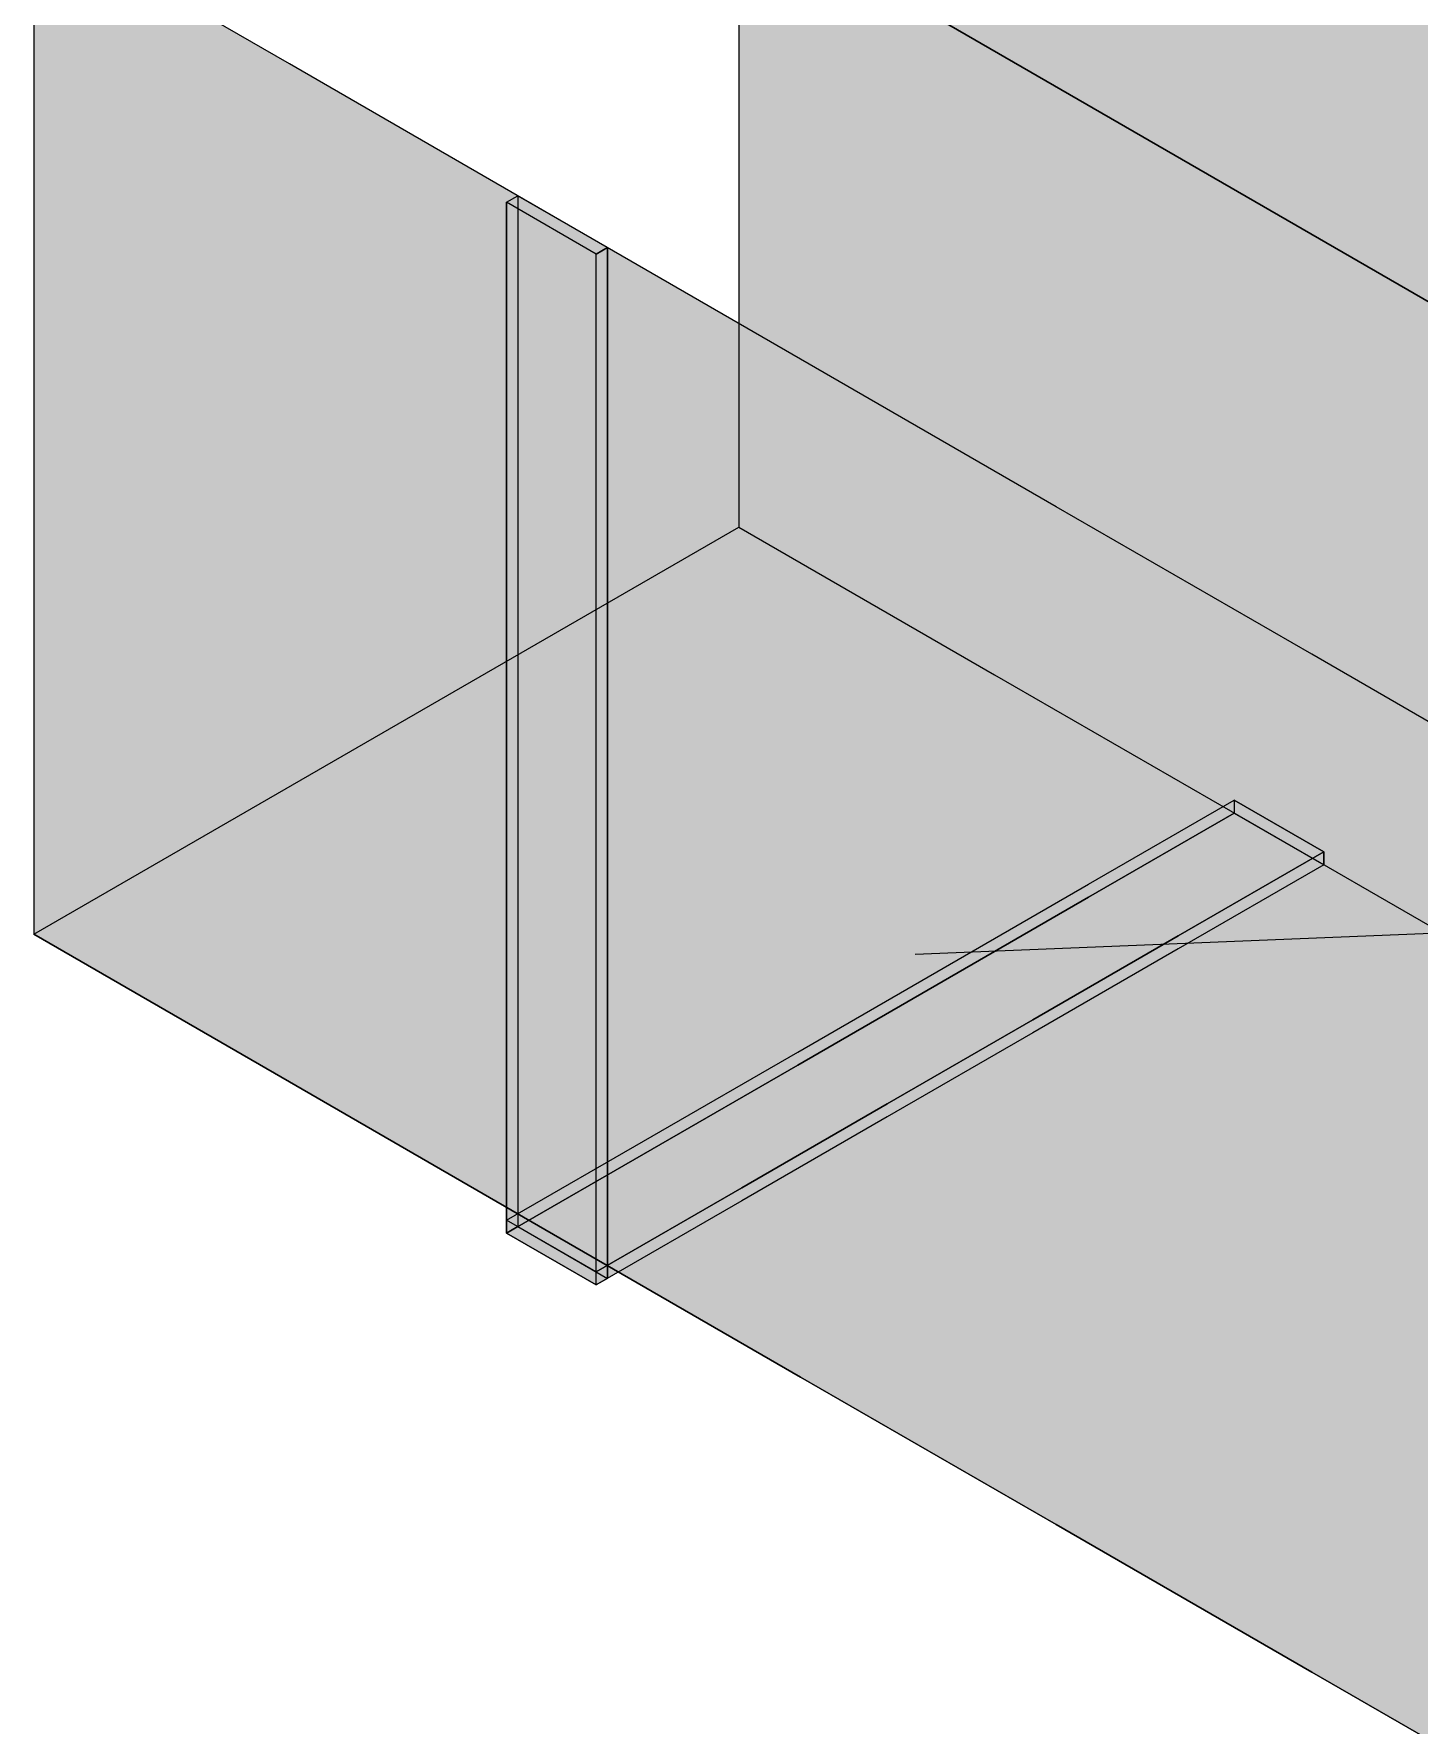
# Model space of a CAD drawing. Header units: metres. Extents: x 0 to 24.2, y -20 to 5.6.
# Drawn here: x 12.1397 to 12.48, y -14.5208 to -14.1054 of the extents above; entities that cross this region are included whole.
import ezdxf

# ---------------------------------------------------------------- set-up
doc = ezdxf.new("R2010")
doc.units = ezdxf.units.M
doc.header["$LTSCALE"] = 0.25
doc.layers.add('ISO-ARISTAS', color=8, linetype='CONTINUOUS')
doc.layers.add('ISO-CONCRETO-SUP', color=254, linetype='CONTINUOUS', true_color=0xe8e8e8)
doc.layers.add('LLAMADAS', color=30, linetype='CONTINUOUS', lineweight=18)

msp = doc.modelspace()

# ---------------------------------------------------------------- linework, layer by layer
at = {"layer": 'ISO-ARISTAS', "color": 250}
for p, q in [((12.20251, -14.11284), (12.13972, -14.07659)), ((12.13972, -14.07659), (12.13972, -14.13909)), ((12.31292, -14.07659), (12.31292, -14.15159)), ((12.48888, -14.175), (12.31567, -14.075)), ((12.31567, -14.075), (12.48888, -14.175)), ((12.26529, -14.14909), (12.20251, -14.11284)), ((12.13972, -14.13909), (12.13972, -14.20159)), ((12.25587, -14.14682), (12.25862, -14.14524)), ((12.25587, -14.14682), (12.25862, -14.14524)), ((12.25587, -14.18902), (12.25587, -14.14682)), ((12.27787, -14.15953), (12.25587, -14.14682)), ((12.25587, -14.14682), (12.25587, -14.18902)), ((12.27787, -14.15953), (12.25587, -14.14682)), ((12.25862, -14.14524), (12.25862, -14.18743)), ((12.28062, -14.15794), (12.25862, -14.14524)), ((12.25862, -14.14524), (12.25862, -14.18743)), ((12.25862, -14.14524), (12.28062, -14.15794)), ((12.32808, -14.18534), (12.26529, -14.14909)), ((12.31292, -14.15159), (12.31292, -14.22659)), ((12.27787, -14.15953), (12.28062, -14.15794)), ((12.28062, -14.15794), (12.27787, -14.15953)), ((12.27787, -14.20172), (12.27787, -14.15953)), ((12.27787, -14.20172), (12.27787, -14.15953)), ((12.28062, -14.20013), (12.28062, -14.15794)), ((12.28062, -14.15794), (12.28062, -14.20013)), ((12.39087, -14.22159), (12.32808, -14.18534)), ((12.25587, -14.23122), (12.25587, -14.18902)), ((12.25587, -14.18902), (12.25587, -14.23122)), ((12.25862, -14.18743), (12.25862, -14.22963)), ((12.25862, -14.18743), (12.25862, -14.22963)), ((12.13972, -14.20159), (12.13972, -14.26409)), ((12.27787, -14.24392), (12.27787, -14.20172)), ((12.27787, -14.24392), (12.27787, -14.20172)), ((12.28062, -14.24233), (12.28062, -14.20013)), ((12.28062, -14.20013), (12.28062, -14.24233)), ((12.45365, -14.25784), (12.39087, -14.22159)), ((12.25519, -14.25992), (12.31292, -14.22659)), ((12.31292, -14.22659), (12.37571, -14.26284)), ((12.31292, -14.22659), (12.37571, -14.26284)), ((12.25587, -14.27341), (12.25587, -14.23122)), ((12.25587, -14.23122), (12.25587, -14.27341)), ((12.25862, -14.22963), (12.25862, -14.27182)), ((12.25862, -14.22963), (12.25862, -14.27182)), ((12.27787, -14.28611), (12.27787, -14.24392)), ((12.27787, -14.28611), (12.27787, -14.24392)), ((12.28062, -14.28452), (12.28062, -14.24233)), ((12.28062, -14.24233), (12.28062, -14.28452)), ((12.19745, -14.29325), (12.25519, -14.25992)), ((12.51644, -14.29409), (12.45365, -14.25784)), ((12.13972, -14.26409), (12.13972, -14.32659)), ((12.37571, -14.26284), (12.4385, -14.29909)), ((12.37571, -14.26284), (12.4385, -14.29909)), ((12.25862, -14.27182), (12.25862, -14.31402)), ((12.25862, -14.27182), (12.25862, -14.31402)), ((12.25587, -14.31561), (12.25587, -14.27341)), ((12.25587, -14.27341), (12.25587, -14.31561)), ((12.28062, -14.32672), (12.28062, -14.28452)), ((12.28062, -14.28452), (12.28062, -14.32672)), ((12.27787, -14.32831), (12.27787, -14.28611)), ((12.27787, -14.32831), (12.27787, -14.28611)), ((12.13972, -14.32659), (12.19745, -14.29325)), ((12.39884, -14.31428), (12.43458, -14.29365)), ((12.39884, -14.31428), (12.43458, -14.29365)), ((12.45658, -14.30635), (12.43458, -14.29365)), ((12.43458, -14.29365), (12.43458, -14.29683)), ((12.43458, -14.29365), (12.43458, -14.29683)), ((12.43458, -14.29365), (12.45658, -14.30635)), ((12.43458, -14.29683), (12.39884, -14.31746)), ((12.39884, -14.31746), (12.43458, -14.29683)), ((12.43458, -14.29683), (12.45658, -14.30953)), ((12.43458, -14.29683), (12.45658, -14.30953)), ((12.4385, -14.29909), (12.50128, -14.33534)), ((12.4385, -14.29909), (12.50128, -14.33534)), ((12.45658, -14.30635), (12.42083, -14.32699)), ((12.42083, -14.32699), (12.45658, -14.30635)), ((12.45658, -14.30953), (12.45658, -14.30635)), ((12.45658, -14.30635), (12.45658, -14.30953)), ((12.45658, -14.30953), (12.42083, -14.33016)), ((12.45658, -14.30953), (12.42083, -14.33016)), ((12.25862, -14.31402), (12.25862, -14.35622)), ((12.25862, -14.31402), (12.25862, -14.35622)), ((12.3631, -14.33492), (12.39884, -14.31428)), ((12.3631, -14.33492), (12.39884, -14.31428)), ((12.25587, -14.3578), (12.25587, -14.31561)), ((12.25587, -14.31561), (12.25587, -14.3578)), ((12.39884, -14.31746), (12.3631, -14.33809)), ((12.3631, -14.33809), (12.39884, -14.31746)), ((12.20251, -14.36284), (12.13972, -14.32659)), ((12.13972, -14.32659), (12.20251, -14.36284)), ((12.28062, -14.36892), (12.28062, -14.32672)), ((12.28062, -14.32672), (12.28062, -14.36892)), ((12.42083, -14.32699), (12.38509, -14.34762)), ((12.38509, -14.34762), (12.42083, -14.32699)), ((12.27787, -14.3705), (12.27787, -14.32831)), ((12.27787, -14.3705), (12.27787, -14.32831)), ((12.42083, -14.33016), (12.38509, -14.35079)), ((12.42083, -14.33016), (12.38509, -14.35079)), ((12.32736, -14.35555), (12.3631, -14.33492)), ((12.32736, -14.35555), (12.3631, -14.33492)), ((12.3631, -14.33809), (12.32736, -14.35873)), ((12.32736, -14.35873), (12.3631, -14.33809)), ((12.38509, -14.34762), (12.34935, -14.36825)), ((12.34935, -14.36825), (12.38509, -14.34762)), ((12.38509, -14.35079), (12.34935, -14.37143)), ((12.38509, -14.35079), (12.34935, -14.37143)), ((12.25862, -14.35622), (12.25862, -14.39841)), ((12.25862, -14.35622), (12.25862, -14.39841)), ((12.29162, -14.37619), (12.32736, -14.35555)), ((12.29162, -14.37619), (12.32736, -14.35555)), ((12.25587, -14.4), (12.25587, -14.3578)), ((12.25587, -14.3578), (12.25587, -14.4)), ((12.32736, -14.35873), (12.29162, -14.37936)), ((12.29162, -14.37936), (12.32736, -14.35873)), ((12.26529, -14.39909), (12.20251, -14.36284)), ((12.20251, -14.36284), (12.26529, -14.39909)), ((12.34935, -14.36825), (12.31361, -14.38889)), ((12.31361, -14.38889), (12.34935, -14.36825)), ((12.27787, -14.4127), (12.27787, -14.3705)), ((12.27787, -14.4127), (12.27787, -14.3705)), ((12.28062, -14.41111), (12.28062, -14.36892)), ((12.28062, -14.36892), (12.28062, -14.41111)), ((12.34935, -14.37143), (12.31361, -14.39207)), ((12.34935, -14.37143), (12.31361, -14.39207)), ((12.25587, -14.39682), (12.29162, -14.37619)), ((12.25587, -14.39682), (12.29162, -14.37619)), ((12.29162, -14.37936), (12.25587, -14.4)), ((12.25587, -14.4), (12.29162, -14.37936)), ((12.31361, -14.38889), (12.27787, -14.40953)), ((12.27787, -14.40953), (12.31361, -14.38889)), ((12.31361, -14.39207), (12.27787, -14.4127)), ((12.31361, -14.39207), (12.27787, -14.4127)), ((12.25587, -14.4), (12.25587, -14.39682)), ((12.27787, -14.40953), (12.25587, -14.39682)), ((12.27787, -14.40953), (12.25587, -14.39682)), ((12.25587, -14.39682), (12.25587, -14.4)), ((12.25587, -14.4), (12.25862, -14.39841)), ((12.25862, -14.39841), (12.25587, -14.4)), ((12.27787, -14.4127), (12.25587, -14.4)), ((12.27787, -14.4127), (12.25587, -14.4)), ((12.25587, -14.4), (12.27787, -14.4127)), ((12.25587, -14.4), (12.27787, -14.4127)), ((12.25862, -14.39841), (12.28062, -14.41111)), ((12.25862, -14.39841), (12.28062, -14.41111)), ((12.32808, -14.43534), (12.26529, -14.39909)), ((12.26529, -14.39909), (12.32808, -14.43534)), ((12.27787, -14.4127), (12.27787, -14.40953)), ((12.27787, -14.4127), (12.27787, -14.40953)), ((12.28062, -14.41111), (12.27787, -14.4127)), ((12.28062, -14.41111), (12.27787, -14.4127)), ((12.39087, -14.47159), (12.32808, -14.43534)), ((12.32808, -14.43534), (12.39087, -14.47159)), ((12.45365, -14.50784), (12.39087, -14.47159)), ((12.39087, -14.47159), (12.45365, -14.50784)), ((12.51644, -14.54409), (12.45365, -14.50784)), ((12.45365, -14.50784), (12.51644, -14.54409))]:
    msp.add_line(p, q, dxfattribs=at)
at = {"layer": 'ISO-CONCRETO-SUP', "true_color": 0xb2b2ad}
msp.add_solid([(12.31567, -14.075), (12.48888, -14.175), (12.31567, -13.975), (12.48888, -14.075)], dxfattribs=at)
at = {"layer": 'ISO-CONCRETO-SUP', "true_color": 0xc5c5c0}
msp.add_solid([(12.47805, -13.98125), (12.65126, -14.08125), (12.31567, -14.075), (12.48888, -14.175)], dxfattribs=at)
at = {"layer": 'ISO-CONCRETO-SUP', "true_color": 0xa2a7af}
for points in [[(12.31292, -14.07659), (12.37571, -14.11284), (12.31292, -14.00159), (12.37571, -14.03784)], [(12.4385, -14.07409), (12.50128, -14.11034), (12.4385, -13.99909), (12.50128, -14.03534)], [(12.37571, -14.11284), (12.4385, -14.14909), (12.37571, -14.03784), (12.4385, -14.07409)], [(12.13972, -14.13909), (12.20251, -14.17534), (12.13972, -14.07659), (12.20251, -14.11284)], [(12.31292, -14.15159), (12.37571, -14.18784), (12.31292, -14.07659), (12.37571, -14.11284)], [(12.4385, -14.14909), (12.50128, -14.18534), (12.4385, -14.07409), (12.50128, -14.11034)], [(12.20251, -14.17534), (12.26529, -14.21159), (12.20251, -14.11284), (12.26529, -14.14909)], [(12.37571, -14.18784), (12.4385, -14.22409), (12.37571, -14.11284), (12.4385, -14.14909)], [(12.13972, -14.20159), (12.20251, -14.23784), (12.13972, -14.13909), (12.20251, -14.17534)], [(12.26529, -14.21159), (12.32808, -14.24784), (12.26529, -14.14909), (12.32808, -14.18534)], [(12.31292, -14.22659), (12.37571, -14.26284), (12.31292, -14.15159), (12.37571, -14.18784)], [(12.4385, -14.22409), (12.50128, -14.26034), (12.4385, -14.14909), (12.50128, -14.18534)], [(12.20251, -14.23784), (12.26529, -14.27409), (12.20251, -14.17534), (12.26529, -14.21159)], [(12.32808, -14.24784), (12.39087, -14.28409), (12.32808, -14.18534), (12.39087, -14.22159)], [(12.37571, -14.26284), (12.4385, -14.29909), (12.37571, -14.18784), (12.4385, -14.22409)], [(12.13972, -14.26409), (12.20251, -14.30034), (12.13972, -14.20159), (12.20251, -14.23784)], [(12.26529, -14.27409), (12.32808, -14.31034), (12.26529, -14.21159), (12.32808, -14.24784)], [(12.39087, -14.28409), (12.45365, -14.32034), (12.39087, -14.22159), (12.45365, -14.25784)], [(12.4385, -14.29909), (12.50128, -14.33534), (12.4385, -14.22409), (12.50128, -14.26034)], [(12.20251, -14.30034), (12.26529, -14.33659), (12.20251, -14.23784), (12.26529, -14.27409)], [(12.32808, -14.31034), (12.39087, -14.34659), (12.32808, -14.24784), (12.39087, -14.28409)], [(12.45365, -14.32034), (12.51644, -14.35659), (12.45365, -14.25784), (12.51644, -14.29409)], [(12.13972, -14.32659), (12.20251, -14.36284), (12.13972, -14.26409), (12.20251, -14.30034)], [(12.26529, -14.33659), (12.32808, -14.37284), (12.26529, -14.27409), (12.32808, -14.31034)], [(12.39087, -14.34659), (12.45365, -14.38284), (12.39087, -14.28409), (12.45365, -14.32034)], [(12.20251, -14.36284), (12.26529, -14.39909), (12.20251, -14.30034), (12.26529, -14.33659)], [(12.32808, -14.37284), (12.39087, -14.40909), (12.32808, -14.31034), (12.39087, -14.34659)], [(12.45365, -14.38284), (12.51644, -14.41909), (12.45365, -14.32034), (12.51644, -14.35659)], [(12.26529, -14.39909), (12.32808, -14.43534), (12.26529, -14.33659), (12.32808, -14.37284)], [(12.39087, -14.40909), (12.45365, -14.44534), (12.39087, -14.34659), (12.45365, -14.38284)], [(12.32808, -14.43534), (12.39087, -14.47159), (12.32808, -14.37284), (12.39087, -14.40909)], [(12.45365, -14.44534), (12.51644, -14.48159), (12.45365, -14.38284), (12.51644, -14.41909)], [(12.39087, -14.47159), (12.45365, -14.50784), (12.39087, -14.40909), (12.45365, -14.44534)], [(12.45365, -14.50784), (12.51644, -14.54409), (12.45365, -14.44534), (12.51644, -14.48159)]]:
    msp.add_solid(points, dxfattribs=at)
at = {"layer": 'ISO-CONCRETO-SUP', "true_color": 0x6a7481}
for points in [[(12.25862, -14.18743), (12.25587, -14.18902), (12.25862, -14.14524), (12.25587, -14.14682)], [(12.28062, -14.20013), (12.27787, -14.20172), (12.28062, -14.15794), (12.27787, -14.15953)], [(12.25862, -14.22963), (12.25587, -14.23122), (12.25862, -14.18743), (12.25587, -14.18902)], [(12.28062, -14.24233), (12.27787, -14.24392), (12.28062, -14.20013), (12.27787, -14.20172)], [(12.25862, -14.27182), (12.25587, -14.27341), (12.25862, -14.22963), (12.25587, -14.23122)], [(12.28062, -14.28452), (12.27787, -14.28611), (12.28062, -14.24233), (12.27787, -14.24392)], [(12.25862, -14.31402), (12.25587, -14.31561), (12.25862, -14.27182), (12.25587, -14.27341)], [(12.28062, -14.32672), (12.27787, -14.32831), (12.28062, -14.28452), (12.27787, -14.28611)], [(12.43458, -14.29683), (12.39884, -14.31746), (12.43458, -14.29365), (12.39884, -14.31428)], [(12.45658, -14.30953), (12.42083, -14.33016), (12.45658, -14.30635), (12.42083, -14.32699)], [(12.25862, -14.35622), (12.25587, -14.3578), (12.25862, -14.31402), (12.25587, -14.31561)], [(12.39884, -14.31746), (12.3631, -14.33809), (12.39884, -14.31428), (12.3631, -14.33492)], [(12.28062, -14.36892), (12.27787, -14.3705), (12.28062, -14.32672), (12.27787, -14.32831)], [(12.42083, -14.33016), (12.38509, -14.35079), (12.42083, -14.32699), (12.38509, -14.34762)], [(12.3631, -14.33809), (12.32736, -14.35873), (12.3631, -14.33492), (12.32736, -14.35555)], [(12.38509, -14.35079), (12.34935, -14.37143), (12.38509, -14.34762), (12.34935, -14.36825)], [(12.25862, -14.39841), (12.25587, -14.4), (12.25862, -14.35622), (12.25587, -14.3578)], [(12.32736, -14.35873), (12.29162, -14.37936), (12.32736, -14.35555), (12.29162, -14.37619)], [(12.34935, -14.37143), (12.31361, -14.39207), (12.34935, -14.36825), (12.31361, -14.38889)], [(12.28062, -14.41111), (12.27787, -14.4127), (12.28062, -14.36892), (12.27787, -14.3705)], [(12.29162, -14.37936), (12.25587, -14.4), (12.29162, -14.37619), (12.25587, -14.39682)], [(12.31361, -14.39207), (12.27787, -14.4127), (12.31361, -14.38889), (12.27787, -14.40953)]]:
    msp.add_solid(points, dxfattribs=at)
at = {"layer": 'ISO-CONCRETO-SUP', "true_color": 0x838f9f}
for points in [[(12.25862, -14.14524), (12.28062, -14.15794), (12.25587, -14.14682), (12.27787, -14.15953)], [(12.43458, -14.29365), (12.45658, -14.30635), (12.39884, -14.31428), (12.42083, -14.32699)], [(12.43458, -14.29683), (12.45658, -14.30953), (12.39884, -14.31746), (12.42083, -14.33016)], [(12.39884, -14.31428), (12.42083, -14.32699), (12.3631, -14.33492), (12.38509, -14.34762)], [(12.39884, -14.31746), (12.42083, -14.33016), (12.3631, -14.33809), (12.38509, -14.35079)], [(12.3631, -14.33492), (12.38509, -14.34762), (12.32736, -14.35555), (12.34935, -14.36825)], [(12.3631, -14.33809), (12.38509, -14.35079), (12.32736, -14.35873), (12.34935, -14.37143)], [(12.32736, -14.35555), (12.34935, -14.36825), (12.29162, -14.37619), (12.31361, -14.38889)], [(12.32736, -14.35873), (12.34935, -14.37143), (12.29162, -14.37936), (12.31361, -14.39207)], [(12.29162, -14.37619), (12.31361, -14.38889), (12.25587, -14.39682), (12.27787, -14.40953)], [(12.29162, -14.37936), (12.31361, -14.39207), (12.25587, -14.4), (12.27787, -14.4127)], [(12.25862, -14.39841), (12.28062, -14.41111), (12.25587, -14.4), (12.27787, -14.4127)]]:
    msp.add_solid(points, dxfattribs=at)
at = {"layer": 'ISO-CONCRETO-SUP', "true_color": 0x768190}
for points in [[(12.25587, -14.18902), (12.27787, -14.20172), (12.25587, -14.14682), (12.27787, -14.15953)], [(12.25862, -14.18743), (12.28062, -14.20013), (12.25862, -14.14524), (12.28062, -14.15794)], [(12.25587, -14.23122), (12.27787, -14.24392), (12.25587, -14.18902), (12.27787, -14.20172)], [(12.25862, -14.22963), (12.28062, -14.24233), (12.25862, -14.18743), (12.28062, -14.20013)], [(12.25587, -14.27341), (12.27787, -14.28611), (12.25587, -14.23122), (12.27787, -14.24392)], [(12.25862, -14.27182), (12.28062, -14.28452), (12.25862, -14.22963), (12.28062, -14.24233)], [(12.25862, -14.31402), (12.28062, -14.32672), (12.25862, -14.27182), (12.28062, -14.28452)], [(12.25587, -14.31561), (12.27787, -14.32831), (12.25587, -14.27341), (12.27787, -14.28611)], [(12.43458, -14.29683), (12.45658, -14.30953), (12.43458, -14.29365), (12.45658, -14.30635)], [(12.25862, -14.35622), (12.28062, -14.36892), (12.25862, -14.31402), (12.28062, -14.32672)], [(12.25587, -14.3578), (12.27787, -14.3705), (12.25587, -14.31561), (12.27787, -14.32831)], [(12.25862, -14.39841), (12.28062, -14.41111), (12.25862, -14.35622), (12.28062, -14.36892)], [(12.25587, -14.4), (12.27787, -14.4127), (12.25587, -14.3578), (12.27787, -14.3705)], [(12.25587, -14.4), (12.27787, -14.4127), (12.25587, -14.39682), (12.27787, -14.40953)]]:
    msp.add_solid(points, dxfattribs=at)
at = {"layer": 'ISO-CONCRETO-SUP', "true_color": 0xb3bac2}
for points in [[(12.31292, -14.22659), (12.37571, -14.26284), (12.25519, -14.25992), (12.31798, -14.29617)], [(12.25519, -14.25992), (12.31798, -14.29617), (12.19745, -14.29325), (12.26024, -14.3295)], [(12.37571, -14.26284), (12.4385, -14.29909), (12.31798, -14.29617), (12.38076, -14.33242)], [(12.19745, -14.29325), (12.26024, -14.3295), (12.13972, -14.32659), (12.20251, -14.36284)], [(12.31798, -14.29617), (12.38076, -14.33242), (12.26024, -14.3295), (12.32303, -14.36575)], [(12.4385, -14.29909), (12.50128, -14.33534), (12.38076, -14.33242), (12.44355, -14.36867)], [(12.26024, -14.3295), (12.32303, -14.36575), (12.20251, -14.36284), (12.26529, -14.39909)], [(12.38076, -14.33242), (12.44355, -14.36867), (12.32303, -14.36575), (12.38581, -14.402)], [(12.50128, -14.33534), (12.56407, -14.37159), (12.44355, -14.36867), (12.50634, -14.40492)], [(12.32303, -14.36575), (12.38581, -14.402), (12.26529, -14.39909), (12.32808, -14.43534)], [(12.44355, -14.36867), (12.50634, -14.40492), (12.38581, -14.402), (12.4486, -14.43825)], [(12.38581, -14.402), (12.4486, -14.43825), (12.32808, -14.43534), (12.39087, -14.47159)], [(12.50634, -14.40492), (12.56912, -14.44117), (12.4486, -14.43825), (12.51139, -14.4745)], [(12.4486, -14.43825), (12.51139, -14.4745), (12.39087, -14.47159), (12.45365, -14.50784)], [(12.51139, -14.4745), (12.57417, -14.51075), (12.45365, -14.50784), (12.51644, -14.54409)]]:
    msp.add_solid(points, dxfattribs=at)
at = {"layer": 'LLAMADAS'}
msp.add_line((14.89, -14.22875), (12.35622, -14.33159), dxfattribs=at)
msp.add_solid([(12.35622, -14.33159), (12.38967, -14.34179), (12.38873, -14.31871)], dxfattribs=at)

doc.saveas('drawing.dxf')
